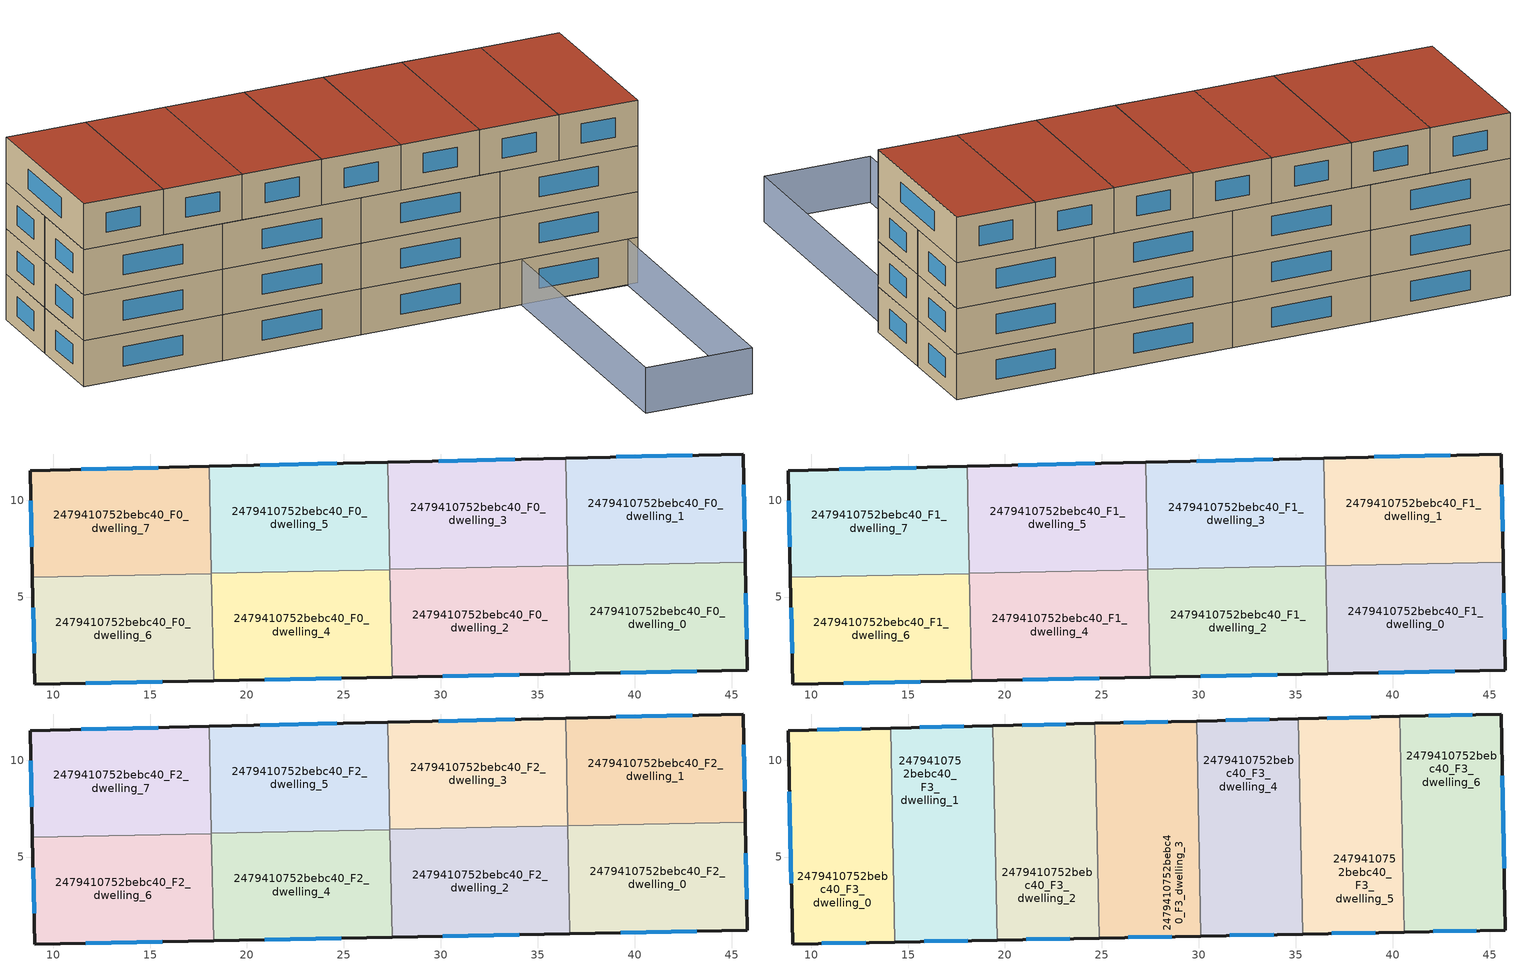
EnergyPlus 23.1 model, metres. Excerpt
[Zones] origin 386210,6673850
2479410752bebc40_F0_dwelling_0
 floor ground (EU_floor_Construction): 45.7,6.8 45.81,1.24 36.66,1.06 36.55,6.62 z0
 wall outside (EU_wall_Construction): 36.66,1.06 45.81,1.24 45.7,6.8 z0:3
 wall to 2479410752bebc40_F0_dwelling_1 (EU_wall_Construction): 45.7,6.8 36.55,6.62 z0:3
 wall to 2479410752bebc40_F0_dwelling_2 (EU_wall_Construction): 36.55,6.6 36.66,1.06 z0:3
 wall to 2479410752bebc40_F0_dwelling_3 (EU_wall_Construction): 36.55,6.62 36.55,6.6 z0:3
 window (EU_Window_Construction): 45.78,2.83 45.73,5.21 / 39.27,1.11 43.2,1.18 z0.86:2.14
2479410752bebc40_F0_dwelling_1
 floor ground (EU_floor_Construction): 45.59,12.38 45.7,6.8 36.55,6.62 36.44,12.17 z0
 wall outside (EU_wall_Construction): 45.7,6.8 45.59,12.38 36.44,12.17 z0:3
 wall to 2479410752bebc40_F0_dwelling_3 (EU_wall_Construction): 36.44,12.17 36.55,6.62 z0:3
 window (EU_Window_Construction): 42.98,12.32 39.06,12.23 / 45.67,8.39 45.63,10.79 z0.86:2.14
2479410752bebc40_F0_dwelling_2
 floor ground (EU_floor_Construction): 36.55,6.61 36.66,1.06 27.48,0.88 27.37,6.42 z0
 wall outside (EU_wall_Construction): 27.48,0.88 36.66,1.06 z0:3
 wall to 2479410752bebc40_F0_dwelling_3 (EU_wall_Construction): 36.55,6.61 27.37,6.42 z0:3
 wall to 2479410752bebc40_F0_dwelling_4 (EU_wall_Construction): 27.37,6.41 27.48,0.88 z0:3
 wall to 2479410752bebc40_F0_dwelling_5 (EU_wall_Construction): 27.37,6.42 27.37,6.41 z0:3
 window (EU_Window_Construction): 30.1,0.93 34.04,1.01 z0.86:2.14
2479410752bebc40_F0_dwelling_3
 floor ground (EU_floor_Construction): 36.44,12.17 36.55,6.61 27.37,6.42 27.26,11.96 z0
 wall outside (EU_wall_Construction): 36.44,12.17 27.26,11.96 z0:3
 wall to 2479410752bebc40_F0_dwelling_5 (EU_wall_Construction): 27.26,11.96 27.37,6.42 z0:3
 window (EU_Window_Construction): 33.82,12.11 29.89,12.02 z0.86:2.14
2479410752bebc40_F0_dwelling_4
 floor ground (EU_floor_Construction): 27.37,6.41 27.48,0.88 18.28,0.7 18.17,6.23 z0
 wall outside (EU_wall_Construction): 18.28,0.7 27.48,0.88 z0:3
 wall to 2479410752bebc40_F0_dwelling_5 (EU_wall_Construction): 27.37,6.41 18.17,6.23 z0:3
 wall to 2479410752bebc40_F0_dwelling_6 (EU_wall_Construction): 18.17,6.21 18.28,0.7 z0:3
 wall to 2479410752bebc40_F0_dwelling_7 (EU_wall_Construction): 18.17,6.23 18.17,6.21 z0:3
 window (EU_Window_Construction): 20.91,0.75 24.85,0.83 z0.86:2.14
2479410752bebc40_F0_dwelling_5
 floor ground (EU_floor_Construction): 27.26,11.96 27.37,6.41 18.17,6.23 18.06,11.74 z0
 wall outside (EU_wall_Construction): 27.26,11.96 18.06,11.74 z0:3
 wall to 2479410752bebc40_F0_dwelling_7 (EU_wall_Construction): 18.06,11.74 18.17,6.23 z0:3
 window (EU_Window_Construction): 24.63,11.9 20.69,11.8 z0.86:2.14
2479410752bebc40_F0_dwelling_6
 floor ground (EU_floor_Construction): 18.17,6.21 18.28,0.7 9.05,0.52 8.93,6.04 z0
 wall outside (EU_wall_Construction): 8.93,6.04 9.05,0.52 18.28,0.7 z0:3
 wall to 2479410752bebc40_F0_dwelling_7 (EU_wall_Construction): 18.17,6.21 8.93,6.04 z0:3
 window (EU_Window_Construction): 11.69,0.57 15.64,0.65 / 8.97,4.46 9.02,2.09 z0.86:2.14
2479410752bebc40_F0_dwelling_7
 floor ground (EU_floor_Construction): 18.06,11.74 18.17,6.21 8.93,6.04 8.81,11.53 z0
 wall outside (EU_wall_Construction): 18.06,11.74 8.81,11.53 8.93,6.04 z0:3
 window (EU_Window_Construction): 8.85,9.96 8.9,7.6 / 15.42,11.68 11.45,11.59 z0.86:2.14
2479410752bebc40_F1_dwelling_0
 floor to 2479410752bebc40_F0_dwelling_0 (EU_floor_Construction): 45.7,6.8 45.81,1.24 36.66,1.06 36.55,6.62 z3
 wall outside (EU_wall_Construction): 36.66,1.06 45.81,1.24 45.7,6.8 z3:6
 wall to 2479410752bebc40_F1_dwelling_1 (EU_wall_Construction): 45.7,6.8 36.55,6.62 z3:6
 wall to 2479410752bebc40_F1_dwelling_2 (EU_wall_Construction): 36.55,6.6 36.66,1.06 z3:6
 wall to 2479410752bebc40_F1_dwelling_3 (EU_wall_Construction): 36.55,6.62 36.55,6.6 z3:6
 window (EU_Window_Construction): 45.78,2.83 45.73,5.21 / 39.27,1.11 43.2,1.18 z3.86:5.14
2479410752bebc40_F1_dwelling_1
 floor to 2479410752bebc40_F0_dwelling_1 (EU_floor_Construction): 45.59,12.38 45.7,6.8 36.55,6.62 36.44,12.17 z3
 wall outside (EU_wall_Construction): 45.7,6.8 45.59,12.38 36.44,12.17 z3:6
 wall to 2479410752bebc40_F1_dwelling_3 (EU_wall_Construction): 36.44,12.17 36.55,6.62 z3:6
 window (EU_Window_Construction): 42.98,12.32 39.06,12.23 / 45.67,8.39 45.63,10.79 z3.86:5.14
2479410752bebc40_F1_dwelling_2
 floor to 2479410752bebc40_F0_dwelling_2 (EU_floor_Construction): 36.55,6.61 36.66,1.06 27.48,0.88 27.37,6.42 z3
 wall outside (EU_wall_Construction): 27.48,0.88 36.66,1.06 z3:6
 wall to 2479410752bebc40_F1_dwelling_3 (EU_wall_Construction): 36.55,6.61 27.37,6.42 z3:6
 wall to 2479410752bebc40_F1_dwelling_4 (EU_wall_Construction): 27.37,6.41 27.48,0.88 z3:6
 wall to 2479410752bebc40_F1_dwelling_5 (EU_wall_Construction): 27.37,6.42 27.37,6.41 z3:6
 window (EU_Window_Construction): 30.1,0.93 34.04,1.01 z3.86:5.14
2479410752bebc40_F1_dwelling_3
 floor to 2479410752bebc40_F0_dwelling_3 (EU_floor_Construction): 36.44,12.17 36.55,6.61 27.37,6.42 27.26,11.96 z3
 wall outside (EU_wall_Construction): 36.44,12.17 27.26,11.96 z3:6
 wall to 2479410752bebc40_F1_dwelling_5 (EU_wall_Construction): 27.26,11.96 27.37,6.42 z3:6
 window (EU_Window_Construction): 33.82,12.11 29.89,12.02 z3.86:5.14
2479410752bebc40_F1_dwelling_4
 floor to 2479410752bebc40_F0_dwelling_4 (EU_floor_Construction): 27.37,6.41 27.48,0.88 18.28,0.7 18.17,6.23 z3
 wall outside (EU_wall_Construction): 18.28,0.7 27.48,0.88 z3:6
 wall to 2479410752bebc40_F1_dwelling_5 (EU_wall_Construction): 27.37,6.41 18.17,6.23 z3:6
 wall to 2479410752bebc40_F1_dwelling_6 (EU_wall_Construction): 18.17,6.21 18.28,0.7 z3:6
 wall to 2479410752bebc40_F1_dwelling_7 (EU_wall_Construction): 18.17,6.23 18.17,6.21 z3:6
 window (EU_Window_Construction): 20.91,0.75 24.85,0.83 z3.86:5.14
2479410752bebc40_F1_dwelling_5
 floor to 2479410752bebc40_F0_dwelling_5 (EU_floor_Construction): 27.26,11.96 27.37,6.41 18.17,6.23 18.06,11.74 z3
 wall outside (EU_wall_Construction): 27.26,11.96 18.06,11.74 z3:6
 wall to 2479410752bebc40_F1_dwelling_7 (EU_wall_Construction): 18.06,11.74 18.17,6.23 z3:6
 window (EU_Window_Construction): 24.63,11.9 20.69,11.8 z3.86:5.14
2479410752bebc40_F1_dwelling_6
 floor to 2479410752bebc40_F0_dwelling_6 (EU_floor_Construction): 18.17,6.21 18.28,0.7 9.05,0.52 8.93,6.04 z3
 wall outside (EU_wall_Construction): 8.93,6.04 9.05,0.52 18.28,0.7 z3:6
 wall to 2479410752bebc40_F1_dwelling_7 (EU_wall_Construction): 18.17,6.21 8.93,6.04 z3:6
 window (EU_Window_Construction): 11.69,0.57 15.64,0.65 / 8.97,4.46 9.02,2.09 z3.86:5.14
2479410752bebc40_F1_dwelling_7
 floor to 2479410752bebc40_F0_dwelling_7 (EU_floor_Construction): 18.06,11.74 18.17,6.21 8.93,6.04 8.81,11.53 z3
 wall outside (EU_wall_Construction): 18.06,11.74 8.81,11.53 8.93,6.04 z3:6
 window (EU_Window_Construction): 8.85,9.96 8.9,7.6 / 15.42,11.68 11.45,11.59 z3.86:5.14
2479410752bebc40_F2_dwelling_0
 floor to 2479410752bebc40_F1_dwelling_0 (EU_floor_Construction): 45.7,6.8 45.81,1.24 36.66,1.06 36.55,6.62 z6
 wall outside (EU_wall_Construction): 36.66,1.06 45.81,1.24 45.7,6.8 z6:9
 wall to 2479410752bebc40_F2_dwelling_1 (EU_wall_Construction): 45.7,6.8 36.55,6.62 z6:9
 wall to 2479410752bebc40_F2_dwelling_2 (EU_wall_Construction): 36.55,6.6 36.66,1.06 z6:9
 wall to 2479410752bebc40_F2_dwelling_3 (EU_wall_Construction): 36.55,6.62 36.55,6.6 z6:9
 window (EU_Window_Construction): 45.78,2.83 45.73,5.21 / 39.27,1.11 43.2,1.18 z6.86:8.14
2479410752bebc40_F2_dwelling_1
 floor to 2479410752bebc40_F1_dwelling_1 (EU_floor_Construction): 45.59,12.38 45.7,6.8 36.55,6.62 36.44,12.17 z6
 wall outside (EU_wall_Construction): 45.7,6.8 45.59,12.38 36.44,12.17 z6:9
 wall to 2479410752bebc40_F2_dwelling_3 (EU_wall_Construction): 36.44,12.17 36.55,6.62 z6:9
 window (EU_Window_Construction): 42.98,12.32 39.06,12.23 / 45.67,8.39 45.63,10.79 z6.86:8.14
2479410752bebc40_F2_dwelling_2
 floor to 2479410752bebc40_F1_dwelling_2 (EU_floor_Construction): 36.55,6.61 36.66,1.06 27.48,0.88 27.37,6.42 z6
 wall outside (EU_wall_Construction): 27.48,0.88 36.66,1.06 z6:9
 wall to 2479410752bebc40_F2_dwelling_3 (EU_wall_Construction): 36.55,6.61 27.37,6.42 z6:9
 wall to 2479410752bebc40_F2_dwelling_4 (EU_wall_Construction): 27.37,6.41 27.48,0.88 z6:9
 wall to 2479410752bebc40_F2_dwelling_5 (EU_wall_Construction): 27.37,6.42 27.37,6.41 z6:9
 window (EU_Window_Construction): 30.1,0.93 34.04,1.01 z6.86:8.14
2479410752bebc40_F2_dwelling_3
 floor to 2479410752bebc40_F1_dwelling_3 (EU_floor_Construction): 36.44,12.17 36.55,6.61 27.37,6.42 27.26,11.96 z6
 wall outside (EU_wall_Construction): 36.44,12.17 27.26,11.96 z6:9
 wall to 2479410752bebc40_F2_dwelling_5 (EU_wall_Construction): 27.26,11.96 27.37,6.42 z6:9
 window (EU_Window_Construction): 33.82,12.11 29.89,12.02 z6.86:8.14
2479410752bebc40_F2_dwelling_4
 floor to 2479410752bebc40_F1_dwelling_4 (EU_floor_Construction): 27.37,6.41 27.48,0.88 18.28,0.7 18.17,6.23 z6
 wall outside (EU_wall_Construction): 18.28,0.7 27.48,0.88 z6:9
 wall to 2479410752bebc40_F2_dwelling_5 (EU_wall_Construction): 27.37,6.41 18.17,6.23 z6:9
 wall to 2479410752bebc40_F2_dwelling_6 (EU_wall_Construction): 18.17,6.21 18.28,0.7 z6:9
 wall to 2479410752bebc40_F2_dwelling_7 (EU_wall_Construction): 18.17,6.23 18.17,6.21 z6:9
 window (EU_Window_Construction): 20.91,0.75 24.85,0.83 z6.86:8.14
2479410752bebc40_F2_dwelling_5
 floor to 2479410752bebc40_F1_dwelling_5 (EU_floor_Construction): 27.26,11.96 27.37,6.41 18.17,6.23 18.06,11.74 z6
 wall outside (EU_wall_Construction): 27.26,11.96 18.06,11.74 z6:9
 wall to 2479410752bebc40_F2_dwelling_7 (EU_wall_Construction): 18.06,11.74 18.17,6.23 z6:9
 window (EU_Window_Construction): 24.63,11.9 20.69,11.8 z6.86:8.14
2479410752bebc40_F2_dwelling_6
 floor to 2479410752bebc40_F1_dwelling_6 (EU_floor_Construction): 18.17,6.21 18.28,0.7 9.05,0.52 8.93,6.04 z6
 wall outside (EU_wall_Construction): 8.93,6.04 9.05,0.52 18.28,0.7 z6:9
 wall to 2479410752bebc40_F2_dwelling_7 (EU_wall_Construction): 18.17,6.21 8.93,6.04 z6:9
 window (EU_Window_Construction): 11.69,0.57 15.64,0.65 / 8.97,4.46 9.02,2.09 z6.86:8.14
2479410752bebc40_F2_dwelling_7
 floor to 2479410752bebc40_F1_dwelling_7 (EU_floor_Construction): 18.06,11.74 18.17,6.21 8.93,6.04 8.81,11.53 z6
 wall outside (EU_wall_Construction): 18.06,11.74 8.81,11.53 8.93,6.04 z6:9
 window (EU_Window_Construction): 8.85,9.96 8.9,7.6 / 15.42,11.68 11.45,11.59 z6.86:8.14
2479410752bebc40_F3_dwelling_0
 floor to 2479410752bebc40_F2_dwelling_6 (EU_floor_Construction): 14.21,6.14 14.32,0.62 9.05,0.52 8.93,6.04 z9
 floor to 2479410752bebc40_F2_dwelling_7 (EU_floor_Construction): 14.11,11.65 14.21,6.14 8.93,6.04 8.81,11.53 z9
 wall outside (EU_wall_Construction): 14.1,11.65 8.81,11.53 9.05,0.52 14.32,0.62 z9:12
 wall to 2479410752bebc40_F3_dwelling_1 (EU_wall_Construction): 14.32,0.62 14.1,11.65 z9:12
 window (EU_Window_Construction): 10.56,0.55 12.81,0.59 / 8.88,8.38 8.98,3.66 / 12.59,11.62 10.33,11.56 z9.86:11.14
 roof outside (EU_roof_Construction): 14.32,0.62 14.1,11.65 8.81,11.53 9.05,0.52 z12
2479410752bebc40_F3_dwelling_1
 floor to 2479410752bebc40_F2_dwelling_7 (EU_floor_Construction): 18.06,11.74 18.17,6.21 14.21,6.14 14.11,11.65 z9
 floor to 2479410752bebc40_F2_dwelling_6 (EU_floor_Construction): 18.17,6.21 18.27,0.7 14.32,0.62 14.21,6.14 z9
 floor to 2479410752bebc40_F2_dwelling_5 (EU_floor_Construction): 19.38,11.77 19.48,6.25 18.17,6.23 18.06,11.74 z9
 floor to 2479410752bebc40_F2_dwelling_4 (EU_floor_Construction): 19.48,6.25 19.59,0.72 18.27,0.7 18.17,6.23 z9
 wall outside (EU_wall_Construction): 14.32,0.62 19.59,0.72 / 19.38,11.77 14.1,11.65 z9:12
 wall to 2479410752bebc40_F3_dwelling_2 (EU_wall_Construction): 19.59,0.72 19.38,11.77 z9:12
 window (EU_Window_Construction): 15.83,0.65 18.09,0.69 / 17.87,11.74 15.61,11.69 z9.86:11.14
 roof outside (EU_roof_Construction): 19.59,0.72 19.38,11.77 14.1,11.65 14.32,0.62 z12
2479410752bebc40_F3_dwelling_2
 floor to 2479410752bebc40_F2_dwelling_4 (EU_floor_Construction): 24.75,6.36 24.85,0.83 19.59,0.72 19.48,6.25 z9
 floor to 2479410752bebc40_F2_dwelling_5 (EU_floor_Construction): 24.64,11.9 24.75,6.36 19.48,6.25 19.38,11.77 z9
 wall outside (EU_wall_Construction): 19.59,0.72 24.85,0.83 / 24.64,11.9 19.38,11.77 z9:12
 wall to 2479410752bebc40_F3_dwelling_3 (EU_wall_Construction): 24.85,0.83 24.64,11.9 z9:12
 window (EU_Window_Construction): 21.09,0.75 23.35,0.8 / 23.13,11.86 20.88,11.81 z9.86:11.14
 roof outside (EU_roof_Construction): 24.85,0.83 24.64,11.9 19.38,11.77 19.59,0.72 z12
2479410752bebc40_F3_dwelling_3
 floor to 2479410752bebc40_F2_dwelling_3 (EU_floor_Construction): 29.89,12.02 30,6.48 27.37,6.42 27.26,11.96 z9
 floor to 2479410752bebc40_F2_dwelling_2 (EU_floor_Construction): 30,6.48 30.11,0.93 27.48,0.88 27.37,6.42 z9
 floor to 2479410752bebc40_F2_dwelling_4 (EU_floor_Construction): 27.37,6.41 27.48,0.88 24.85,0.83 24.75,6.36 z9
 floor to 2479410752bebc40_F2_dwelling_5 (EU_floor_Construction): 27.26,11.96 27.37,6.41 24.75,6.36 24.64,11.9 z9
 wall outside (EU_wall_Construction): 24.85,0.83 30.11,0.93 / 29.89,12.02 24.64,11.9 z9:12
 wall to 2479410752bebc40_F3_dwelling_4 (EU_wall_Construction): 30.11,0.93 29.89,12.02 z9:12
 window (EU_Window_Construction): 26.35,0.86 28.61,0.9 / 28.39,11.98 26.14,11.93 z9.86:11.14
 roof outside (EU_roof_Construction): 30.11,0.93 29.89,12.02 24.64,11.9 24.85,0.83 z12
2479410752bebc40_F3_dwelling_4
 floor to 2479410752bebc40_F2_dwelling_2 (EU_floor_Construction): 35.24,6.58 35.35,1.03 30.11,0.93 30,6.48 z9
 floor to 2479410752bebc40_F2_dwelling_3 (EU_floor_Construction): 35.13,12.14 35.24,6.58 30,6.48 29.89,12.02 z9
 wall outside (EU_wall_Construction): 30.11,0.93 35.35,1.03 / 35.13,12.14 29.89,12.02 z9:12
 wall to 2479410752bebc40_F3_dwelling_5 (EU_wall_Construction): 35.35,1.03 35.13,12.14 z9:12
 window (EU_Window_Construction): 31.61,0.96 33.85,1 / 33.64,12.1 31.39,12.05 z9.86:11.14
 roof outside (EU_roof_Construction): 35.35,1.03 35.13,12.14 29.89,12.02 30.11,0.93 z12
2479410752bebc40_F3_dwelling_5
 floor to 2479410752bebc40_F2_dwelling_0 (EU_floor_Construction): 40.48,6.7 40.59,1.13 36.66,1.06 36.55,6.62 z9
 floor to 2479410752bebc40_F2_dwelling_2 (EU_floor_Construction): 36.55,6.6 36.66,1.06 35.35,1.03 35.24,6.58 z9
 floor to 2479410752bebc40_F2_dwelling_3 (EU_floor_Construction): 36.44,12.17 36.55,6.6 35.24,6.58 35.13,12.14 z9
 floor to 2479410752bebc40_F2_dwelling_1 (EU_floor_Construction): 40.37,12.26 40.48,6.7 36.55,6.62 36.44,12.17 z9
 wall outside (EU_wall_Construction): 35.35,1.03 40.59,1.13 / 40.37,12.26 35.13,12.14 z9:12
 wall to 2479410752bebc40_F3_dwelling_6 (EU_wall_Construction): 40.59,1.13 40.37,12.26 z9:12
 window (EU_Window_Construction): 36.85,1.06 39.09,1.1 / 38.87,12.23 36.63,12.17 z9.86:11.14
 roof outside (EU_roof_Construction): 40.59,1.13 40.37,12.26 35.13,12.14 35.35,1.03 z12
2479410752bebc40_F3_dwelling_6
 floor to 2479410752bebc40_F2_dwelling_0 (EU_floor_Construction): 45.7,6.8 45.81,1.24 40.59,1.13 40.48,6.7 z9
 floor to 2479410752bebc40_F2_dwelling_1 (EU_floor_Construction): 45.59,12.38 45.7,6.8 40.48,6.7 40.37,12.26 z9
 wall outside (EU_wall_Construction): 40.59,1.13 45.81,1.24 45.59,12.38 40.37,12.26 z9:12
 window (EU_Window_Construction): 44.1,12.35 41.86,12.29 / 45.75,4.42 45.66,9.2 / 42.08,1.16 44.32,1.21 z9.86:11.14
 roof outside (EU_roof_Construction): 45.81,1.24 45.59,12.38 40.37,12.26 40.59,1.13 z12
shading: 45.14,1.17 45.41,-16.7 / 45.41,-16.7 38.36,-16.81 / 38.36,-16.81 38.09,1.07 / 38.09,1.07 45.14,1.17 z0:3
[Building]
EU S2 Campaign: North Axis=0; Terrain=City; Solar Distribution=FullExterior
[Site:Location]
Helsinki-Vantaa.AP: Latitude=60.317; Longitude=24.963; Time Zone=2; Elevation=54.6
[SizingPeriod:WeatherFileDays]
AnnualSizingPeriod: Begin Month=1; Begin Day of Month=1; End Month=12; End Day of Month=31; Day of Week for Start Day=Monday; Use Weather File Daylight Saving Period=No; Use Weather File Rain and Snow Indicators=No
[MATERIAL]
EU_InternalMass_Material: Roughness=MediumRough; Thickness=0.1; Conductivity=1; Density=1800; Specific Heat=900; Thermal Absorptance=0.9; Solar Absorptance=0.7; Visible Absorptance=0.7
[MATERIAL:NOMASS] Roughness=MediumRough; Thermal Absorptance=0.9; Solar Absorptance=0.7; Visible Absorptance=0.7
Name | Thermal Resistance
EU_wall_NoMass | 1.10183
EU_roof_NoMass; EU_floor_NoMass | 1.70606
[WINDOWMATERIAL:SIMPLEGLAZINGSYSTEM]
EU_Window_SimpleGlazing: UFactor=3.11035; Solar Heat Gain Coefficient=0.8; Visible Transmittance=0.8
[CONSTRUCTION]
EU_wall_Construction: EU_wall_NoMass
EU_roof_Construction: EU_roof_NoMass
EU_floor_Construction: EU_floor_NoMass
EU_Window_Construction: EU_Window_SimpleGlazing
EU_InternalMass_Construction: EU_InternalMass_Material
[ZONE] Type=1; Multiplier=1; Ceiling Height=autocalculate; Floor Area=autocalculate; Part of Total Floor Area=Yes
Name | Volume
2479410752bebc40_F0_dwelling_0; 2479410752bebc40_F1_dwelling_0; 2479410752bebc40_F2_dwelling_0 | 152.823
2479410752bebc40_F3_dwelling_0 | 174.664
2479410752bebc40_F0_dwelling_1; 2479410752bebc40_F1_dwelling_1; 2479410752bebc40_F2_dwelling_1; 2479410752bebc40_F0_dwelling_2; 2479410752bebc40_F1_dwelling_2; 2479410752bebc40_F2_dwelling_2 | 152.834
2479410752bebc40_F3_dwelling_1 | 174.655
2479410752bebc40_F3_dwelling_2 | 174.674
2479410752bebc40_F0_dwelling_3; 2479410752bebc40_F1_dwelling_3; 2479410752bebc40_F2_dwelling_3 | 152.826
2479410752bebc40_F3_dwelling_3 | 174.683
2479410752bebc40_F0_dwelling_4; 2479410752bebc40_F1_dwelling_4; 2479410752bebc40_F2_dwelling_4 | 152.821
2479410752bebc40_F3_dwelling_4 | 174.65
2479410752bebc40_F0_dwelling_5; 2479410752bebc40_F1_dwelling_5; 2479410752bebc40_F2_dwelling_5 | 152.843
2479410752bebc40_F3_dwelling_5 | 174.666
2479410752bebc40_F0_dwelling_6; 2479410752bebc40_F1_dwelling_6; 2479410752bebc40_F2_dwelling_6 | 152.837
2479410752bebc40_F3_dwelling_6 | 174.656
2479410752bebc40_F0_dwelling_7; 2479410752bebc40_F1_dwelling_7; 2479410752bebc40_F2_dwelling_7 | 152.832
[INTERNALMASS] Construction=EU_InternalMass_Construction
Name | Zone or ZoneList | Surface Area
2479410752bebc40_F0_dwelling_0_EU_InternalMass | 2479410752bebc40_F0_dwelling_0 | 50.9412
2479410752bebc40_F0_dwelling_1_EU_InternalMass | 2479410752bebc40_F0_dwelling_1 | 50.9447
2479410752bebc40_F0_dwelling_2_EU_InternalMass | 2479410752bebc40_F0_dwelling_2 | 50.9445
2479410752bebc40_F0_dwelling_3_EU_InternalMass | 2479410752bebc40_F0_dwelling_3 | 50.9419
2479410752bebc40_F0_dwelling_4_EU_InternalMass | 2479410752bebc40_F0_dwelling_4 | 50.9407
2479410752bebc40_F0_dwelling_5_EU_InternalMass | 2479410752bebc40_F0_dwelling_5 | 50.9471
2479410752bebc40_F0_dwelling_6_EU_InternalMass | 2479410752bebc40_F0_dwelling_6 | 50.9461
2479410752bebc40_F0_dwelling_7_EU_InternalMass | 2479410752bebc40_F0_dwelling_7 | 50.9441
2479410752bebc40_F1_dwelling_0_EU_InternalMass | 2479410752bebc40_F1_dwelling_0 | 50.9412
2479410752bebc40_F1_dwelling_1_EU_InternalMass | 2479410752bebc40_F1_dwelling_1 | 50.9447
2479410752bebc40_F1_dwelling_2_EU_InternalMass | 2479410752bebc40_F1_dwelling_2 | 50.9445
2479410752bebc40_F1_dwelling_3_EU_InternalMass | 2479410752bebc40_F1_dwelling_3 | 50.9419
2479410752bebc40_F1_dwelling_4_EU_InternalMass | 2479410752bebc40_F1_dwelling_4 | 50.9407
2479410752bebc40_F1_dwelling_5_EU_InternalMass | 2479410752bebc40_F1_dwelling_5 | 50.9471
2479410752bebc40_F1_dwelling_6_EU_InternalMass | 2479410752bebc40_F1_dwelling_6 | 50.9461
2479410752bebc40_F1_dwelling_7_EU_InternalMass | 2479410752bebc40_F1_dwelling_7 | 50.9441
2479410752bebc40_F2_dwelling_0_EU_InternalMass | 2479410752bebc40_F2_dwelling_0 | 50.9412
2479410752bebc40_F2_dwelling_1_EU_InternalMass | 2479410752bebc40_F2_dwelling_1 | 50.9447
2479410752bebc40_F2_dwelling_2_EU_InternalMass | 2479410752bebc40_F2_dwelling_2 | 50.9445
2479410752bebc40_F2_dwelling_3_EU_InternalMass | 2479410752bebc40_F2_dwelling_3 | 50.9419
2479410752bebc40_F2_dwelling_4_EU_InternalMass | 2479410752bebc40_F2_dwelling_4 | 50.9407
2479410752bebc40_F2_dwelling_5_EU_InternalMass | 2479410752bebc40_F2_dwelling_5 | 50.9471
2479410752bebc40_F2_dwelling_6_EU_InternalMass | 2479410752bebc40_F2_dwelling_6 | 50.9461
2479410752bebc40_F2_dwelling_7_EU_InternalMass | 2479410752bebc40_F2_dwelling_7 | 50.9441
2479410752bebc40_F3_dwelling_0_EU_InternalMass | 2479410752bebc40_F3_dwelling_0 | 58.2218
2479410752bebc40_F3_dwelling_1_EU_InternalMass | 2479410752bebc40_F3_dwelling_1 | 58.2185
2479410752bebc40_F3_dwelling_2_EU_InternalMass | 2479410752bebc40_F3_dwelling_2 | 58.2247
2479410752bebc40_F3_dwelling_3_EU_InternalMass | 2479410752bebc40_F3_dwelling_3 | 58.2278
2479410752bebc40_F3_dwelling_4_EU_InternalMass | 2479410752bebc40_F3_dwelling_4 | 58.2167
2479410752bebc40_F3_dwelling_5_EU_InternalMass | 2479410752bebc40_F3_dwelling_5 | 58.2219
2479410752bebc40_F3_dwelling_6_EU_InternalMass | 2479410752bebc40_F3_dwelling_6 | 58.2184
[OTHEREQUIPMENT] Fuel Type=Electricity; Design Level Calculation Method=Watts/Area; Power per Zone Floor Area=1; Fraction Latent=0; Fraction Radiant=0; Fraction Lost=0; Carbon Dioxide Generation Rate=0; EndUse Subcategory=EU_Step8_InternalGains
Name | Zone or ZoneList or Space or SpaceList | Schedule
EU_Step8_InternalGain_2479410752bebc40_F0_dwelling_0_f000 | 2479410752bebc40_F0_dwelling_0 | EU_Step8_GainSchedule_2479410752bebc40_F0_dwelling_0_f000
EU_Step8_InternalGain_2479410752bebc40_F0_dwelling_1_f000 | 2479410752bebc40_F0_dwelling_1 | EU_Step8_GainSchedule_2479410752bebc40_F0_dwelling_1_f000
EU_Step8_InternalGain_2479410752bebc40_F0_dwelling_2_f000 | 2479410752bebc40_F0_dwelling_2 | EU_Step8_GainSchedule_2479410752bebc40_F0_dwelling_2_f000
EU_Step8_InternalGain_2479410752bebc40_F0_dwelling_3_f000 | 2479410752bebc40_F0_dwelling_3 | EU_Step8_GainSchedule_2479410752bebc40_F0_dwelling_3_f000
EU_Step8_InternalGain_2479410752bebc40_F0_dwelling_4_f000 | 2479410752bebc40_F0_dwelling_4 | EU_Step8_GainSchedule_2479410752bebc40_F0_dwelling_4_f000
EU_Step8_InternalGain_2479410752bebc40_F0_dwelling_5_f000 | 2479410752bebc40_F0_dwelling_5 | EU_Step8_GainSchedule_2479410752bebc40_F0_dwelling_5_f000
EU_Step8_InternalGain_2479410752bebc40_F0_dwelling_6_f000 | 2479410752bebc40_F0_dwelling_6 | EU_Step8_GainSchedule_2479410752bebc40_F0_dwelling_6_f000
EU_Step8_InternalGain_2479410752bebc40_F0_dwelling_7_f000 | 2479410752bebc40_F0_dwelling_7 | EU_Step8_GainSchedule_2479410752bebc40_F0_dwelling_7_f000
EU_Step8_InternalGain_2479410752bebc40_F1_dwelling_0_f000 | 2479410752bebc40_F1_dwelling_0 | EU_Step8_GainSchedule_2479410752bebc40_F1_dwelling_0_f000
EU_Step8_InternalGain_2479410752bebc40_F1_dwelling_1_f000 | 2479410752bebc40_F1_dwelling_1 | EU_Step8_GainSchedule_2479410752bebc40_F1_dwelling_1_f000
EU_Step8_InternalGain_2479410752bebc40_F1_dwelling_2_f000 | 2479410752bebc40_F1_dwelling_2 | EU_Step8_GainSchedule_2479410752bebc40_F1_dwelling_2_f000
EU_Step8_InternalGain_2479410752bebc40_F1_dwelling_3_f000 | 2479410752bebc40_F1_dwelling_3 | EU_Step8_GainSchedule_2479410752bebc40_F1_dwelling_3_f000
EU_Step8_InternalGain_2479410752bebc40_F1_dwelling_4_f000 | 2479410752bebc40_F1_dwelling_4 | EU_Step8_GainSchedule_2479410752bebc40_F1_dwelling_4_f000
EU_Step8_InternalGain_2479410752bebc40_F1_dwelling_5_f000 | 2479410752bebc40_F1_dwelling_5 | EU_Step8_GainSchedule_2479410752bebc40_F1_dwelling_5_f000
EU_Step8_InternalGain_2479410752bebc40_F1_dwelling_6_f000 | 2479410752bebc40_F1_dwelling_6 | EU_Step8_GainSchedule_2479410752bebc40_F1_dwelling_6_f000
EU_Step8_InternalGain_2479410752bebc40_F1_dwelling_7_f000 | 2479410752bebc40_F1_dwelling_7 | EU_Step8_GainSchedule_2479410752bebc40_F1_dwelling_7_f000
EU_Step8_InternalGain_2479410752bebc40_F2_dwelling_0_f000 | 2479410752bebc40_F2_dwelling_0 | EU_Step8_GainSchedule_2479410752bebc40_F2_dwelling_0_f000
EU_Step8_InternalGain_2479410752bebc40_F2_dwelling_1_f000 | 2479410752bebc40_F2_dwelling_1 | EU_Step8_GainSchedule_2479410752bebc40_F2_dwelling_1_f000
EU_Step8_InternalGain_2479410752bebc40_F2_dwelling_2_f000 | 2479410752bebc40_F2_dwelling_2 | EU_Step8_GainSchedule_2479410752bebc40_F2_dwelling_2_f000
EU_Step8_InternalGain_2479410752bebc40_F2_dwelling_3_f000 | 2479410752bebc40_F2_dwelling_3 | EU_Step8_GainSchedule_2479410752bebc40_F2_dwelling_3_f000
EU_Step8_InternalGain_2479410752bebc40_F2_dwelling_4_f000 | 2479410752bebc40_F2_dwelling_4 | EU_Step8_GainSchedule_2479410752bebc40_F2_dwelling_4_f000
EU_Step8_InternalGain_2479410752bebc40_F2_dwelling_5_f000 | 2479410752bebc40_F2_dwelling_5 | EU_Step8_GainSchedule_2479410752bebc40_F2_dwelling_5_f000
EU_Step8_InternalGain_2479410752bebc40_F2_dwelling_6_f000 | 2479410752bebc40_F2_dwelling_6 | EU_Step8_GainSchedule_2479410752bebc40_F2_dwelling_6_f000
EU_Step8_InternalGain_2479410752bebc40_F2_dwelling_7_f000 | 2479410752bebc40_F2_dwelling_7 | EU_Step8_GainSchedule_2479410752bebc40_F2_dwelling_7_f000
EU_Step8_InternalGain_2479410752bebc40_F3_dwelling_0_f000 | 2479410752bebc40_F3_dwelling_0 | EU_Step8_GainSchedule_2479410752bebc40_F3_dwelling_0_f000
EU_Step8_InternalGain_2479410752bebc40_F3_dwelling_1_f000 | 2479410752bebc40_F3_dwelling_1 | EU_Step8_GainSchedule_2479410752bebc40_F3_dwelling_1_f000
EU_Step8_InternalGain_2479410752bebc40_F3_dwelling_2_f000 | 2479410752bebc40_F3_dwelling_2 | EU_Step8_GainSchedule_2479410752bebc40_F3_dwelling_2_f000
EU_Step8_InternalGain_2479410752bebc40_F3_dwelling_3_f000 | 2479410752bebc40_F3_dwelling_3 | EU_Step8_GainSchedule_2479410752bebc40_F3_dwelling_3_f000
EU_Step8_InternalGain_2479410752bebc40_F3_dwelling_4_f000 | 2479410752bebc40_F3_dwelling_4 | EU_Step8_GainSchedule_2479410752bebc40_F3_dwelling_4_f000
EU_Step8_InternalGain_2479410752bebc40_F3_dwelling_5_f000 | 2479410752bebc40_F3_dwelling_5 | EU_Step8_GainSchedule_2479410752bebc40_F3_dwelling_5_f000
EU_Step8_InternalGain_2479410752bebc40_F3_dwelling_6_f000 | 2479410752bebc40_F3_dwelling_6 | EU_Step8_GainSchedule_2479410752bebc40_F3_dwelling_6_f000
[ZONEVENTILATION:DESIGNFLOWRATE] Schedule=EU_AlwaysOn; Design Flow Rate Calculation Method=AirChanges/Hour; Air Changes per Hour=0.756316; Ventilation Type=Natural; Fan Pressure Rise=0; Fan Total Efficiency=1; Constant Term Coefficient=1; Temperature Term Coefficient=0; Velocity Term Coefficient=0; Velocity Squared Term Coefficient=0; Minimum Indoor Temperature=-100; Maximum Indoor Temperature=100; Delta Temperature=-100; Minimum Outdoor Temperature=-100; Maximum Outdoor Temperature=100; Maximum Wind Speed=40
Name | Zone or ZoneList or Space or SpaceList
EU_ConstantAir_2479410752bebc40_F0_dwelling_0 | 2479410752bebc40_F0_dwelling_0
EU_ConstantAir_2479410752bebc40_F0_dwelling_1 | 2479410752bebc40_F0_dwelling_1
EU_ConstantAir_2479410752bebc40_F0_dwelling_2 | 2479410752bebc40_F0_dwelling_2
EU_ConstantAir_2479410752bebc40_F0_dwelling_3 | 2479410752bebc40_F0_dwelling_3
EU_ConstantAir_2479410752bebc40_F0_dwelling_4 | 2479410752bebc40_F0_dwelling_4
EU_ConstantAir_2479410752bebc40_F0_dwelling_5 | 2479410752bebc40_F0_dwelling_5
EU_ConstantAir_2479410752bebc40_F0_dwelling_6 | 2479410752bebc40_F0_dwelling_6
EU_ConstantAir_2479410752bebc40_F0_dwelling_7 | 2479410752bebc40_F0_dwelling_7
EU_ConstantAir_2479410752bebc40_F1_dwelling_0 | 2479410752bebc40_F1_dwelling_0
EU_ConstantAir_2479410752bebc40_F1_dwelling_1 | 2479410752bebc40_F1_dwelling_1
EU_ConstantAir_2479410752bebc40_F1_dwelling_2 | 2479410752bebc40_F1_dwelling_2
EU_ConstantAir_2479410752bebc40_F1_dwelling_3 | 2479410752bebc40_F1_dwelling_3
EU_ConstantAir_2479410752bebc40_F1_dwelling_4 | 2479410752bebc40_F1_dwelling_4
EU_ConstantAir_2479410752bebc40_F1_dwelling_5 | 2479410752bebc40_F1_dwelling_5
EU_ConstantAir_2479410752bebc40_F1_dwelling_6 | 2479410752bebc40_F1_dwelling_6
EU_ConstantAir_2479410752bebc40_F1_dwelling_7 | 2479410752bebc40_F1_dwelling_7
EU_ConstantAir_2479410752bebc40_F2_dwelling_0 | 2479410752bebc40_F2_dwelling_0
EU_ConstantAir_2479410752bebc40_F2_dwelling_1 | 2479410752bebc40_F2_dwelling_1
EU_ConstantAir_2479410752bebc40_F2_dwelling_2 | 2479410752bebc40_F2_dwelling_2
EU_ConstantAir_2479410752bebc40_F2_dwelling_3 | 2479410752bebc40_F2_dwelling_3
EU_ConstantAir_2479410752bebc40_F2_dwelling_4 | 2479410752bebc40_F2_dwelling_4
EU_ConstantAir_2479410752bebc40_F2_dwelling_5 | 2479410752bebc40_F2_dwelling_5
EU_ConstantAir_2479410752bebc40_F2_dwelling_6 | 2479410752bebc40_F2_dwelling_6
EU_ConstantAir_2479410752bebc40_F2_dwelling_7 | 2479410752bebc40_F2_dwelling_7
EU_ConstantAir_2479410752bebc40_F3_dwelling_0 | 2479410752bebc40_F3_dwelling_0
EU_ConstantAir_2479410752bebc40_F3_dwelling_1 | 2479410752bebc40_F3_dwelling_1
EU_ConstantAir_2479410752bebc40_F3_dwelling_2 | 2479410752bebc40_F3_dwelling_2
EU_ConstantAir_2479410752bebc40_F3_dwelling_3 | 2479410752bebc40_F3_dwelling_3
EU_ConstantAir_2479410752bebc40_F3_dwelling_4 | 2479410752bebc40_F3_dwelling_4
EU_ConstantAir_2479410752bebc40_F3_dwelling_5 | 2479410752bebc40_F3_dwelling_5
EU_ConstantAir_2479410752bebc40_F3_dwelling_6 | 2479410752bebc40_F3_dwelling_6
[HVACTEMPLATE:THERMOSTAT] Constant Heating Setpoint=20; Constant Cooling Setpoint=50
EU_HeatOnly_2479410752bebc40_F0_dwelling_0; EU_HeatOnly_2479410752bebc40_F0_dwelling_1; EU_HeatOnly_2479410752bebc40_F0_dwelling_2; EU_HeatOnly_2479410752bebc40_F0_dwelling_3; EU_HeatOnly_2479410752bebc40_F0_dwelling_4; EU_HeatOnly_2479410752bebc40_F0_dwelling_5; EU_HeatOnly_2479410752bebc40_F0_dwelling_6; EU_HeatOnly_2479410752bebc40_F0_dwelling_7; EU_HeatOnly_2479410752bebc40_F1_dwelling_0; EU_HeatOnly_2479410752bebc40_F1_dwelling_1; EU_HeatOnly_2479410752bebc40_F1_dwelling_2; EU_HeatOnly_2479410752bebc40_F1_dwelling_3; EU_HeatOnly_2479410752bebc40_F1_dwelling_4; EU_HeatOnly_2479410752bebc40_F1_dwelling_5; EU_HeatOnly_2479410752bebc40_F1_dwelling_6; EU_HeatOnly_2479410752bebc40_F1_dwelling_7; EU_HeatOnly_2479410752bebc40_F2_dwelling_0; EU_HeatOnly_2479410752bebc40_F2_dwelling_1; EU_HeatOnly_2479410752bebc40_F2_dwelling_2; EU_HeatOnly_2479410752bebc40_F2_dwelling_3; EU_HeatOnly_2479410752bebc40_F2_dwelling_4; EU_HeatOnly_2479410752bebc40_F2_dwelling_5; EU_HeatOnly_2479410752bebc40_F2_dwelling_6; EU_HeatOnly_2479410752bebc40_F2_dwelling_7; EU_HeatOnly_2479410752bebc40_F3_dwelling_0; EU_HeatOnly_2479410752bebc40_F3_dwelling_1; EU_HeatOnly_2479410752bebc40_F3_dwelling_2; EU_HeatOnly_2479410752bebc40_F3_dwelling_3; EU_HeatOnly_2479410752bebc40_F3_dwelling_4; EU_HeatOnly_2479410752bebc40_F3_dwelling_5; EU_HeatOnly_2479410752bebc40_F3_dwelling_6
[HVACTEMPLATE:ZONE:IDEALLOADSAIRSYSTEM] System Availability Schedule=EU_AlwaysOn; Maximum Heating Supply Air Temperature=50; Minimum Cooling Supply Air Temperature=13; Maximum Heating Supply Air Humidity Ratio=0.0156; Minimum Cooling Supply Air Humidity Ratio=0.0077; Heating Limit=NoLimit; Cooling Limit=NoLimit; Heating Availability Schedule=EU_AlwaysOn; Cooling Availability Schedule=EU_CoolingOff; Dehumidification Control Type=ConstantSensibleHeatRatio; Cooling Sensible Heat Ratio=0.7; Dehumidification Setpoint=60; Humidification Control Type=None; Humidification Setpoint=30; Outdoor Air Method=None; Outdoor Air Flow Rate per Person=0.00944; Outdoor Air Flow Rate per Zone Floor Area=0; Outdoor Air Flow Rate per Zone=0; Demand Controlled Ventilation Type=None; Outdoor Air Economizer Type=NoEconomizer; Heat Recovery Type=None; Sensible Heat Recovery Effectiveness=0.7; Latent Heat Recovery Effectiveness=0.65
Name | Template Thermostat
2479410752bebc40_F0_dwelling_0 | EU_HeatOnly_2479410752bebc40_F0_dwelling_0
2479410752bebc40_F0_dwelling_1 | EU_HeatOnly_2479410752bebc40_F0_dwelling_1
2479410752bebc40_F0_dwelling_2 | EU_HeatOnly_2479410752bebc40_F0_dwelling_2
2479410752bebc40_F0_dwelling_3 | EU_HeatOnly_2479410752bebc40_F0_dwelling_3
2479410752bebc40_F0_dwelling_4 | EU_HeatOnly_2479410752bebc40_F0_dwelling_4
2479410752bebc40_F0_dwelling_5 | EU_HeatOnly_2479410752bebc40_F0_dwelling_5
2479410752bebc40_F0_dwelling_6 | EU_HeatOnly_2479410752bebc40_F0_dwelling_6
2479410752bebc40_F0_dwelling_7 | EU_HeatOnly_2479410752bebc40_F0_dwelling_7
2479410752bebc40_F1_dwelling_0 | EU_HeatOnly_2479410752bebc40_F1_dwelling_0
2479410752bebc40_F1_dwelling_1 | EU_HeatOnly_2479410752bebc40_F1_dwelling_1
2479410752bebc40_F1_dwelling_2 | EU_HeatOnly_2479410752bebc40_F1_dwelling_2
2479410752bebc40_F1_dwelling_3 | EU_HeatOnly_2479410752bebc40_F1_dwelling_3
2479410752bebc40_F1_dwelling_4 | EU_HeatOnly_2479410752bebc40_F1_dwelling_4
2479410752bebc40_F1_dwelling_5 | EU_HeatOnly_2479410752bebc40_F1_dwelling_5
2479410752bebc40_F1_dwelling_6 | EU_HeatOnly_2479410752bebc40_F1_dwelling_6
2479410752bebc40_F1_dwelling_7 | EU_HeatOnly_2479410752bebc40_F1_dwelling_7
2479410752bebc40_F2_dwelling_0 | EU_HeatOnly_2479410752bebc40_F2_dwelling_0
2479410752bebc40_F2_dwelling_1 | EU_HeatOnly_2479410752bebc40_F2_dwelling_1
2479410752bebc40_F2_dwelling_2 | EU_HeatOnly_2479410752bebc40_F2_dwelling_2
2479410752bebc40_F2_dwelling_3 | EU_HeatOnly_2479410752bebc40_F2_dwelling_3
2479410752bebc40_F2_dwelling_4 | EU_HeatOnly_2479410752bebc40_F2_dwelling_4
2479410752bebc40_F2_dwelling_5 | EU_HeatOnly_2479410752bebc40_F2_dwelling_5
2479410752bebc40_F2_dwelling_6 | EU_HeatOnly_2479410752bebc40_F2_dwelling_6
2479410752bebc40_F2_dwelling_7 | EU_HeatOnly_2479410752bebc40_F2_dwelling_7
2479410752bebc40_F3_dwelling_0 | EU_HeatOnly_2479410752bebc40_F3_dwelling_0
2479410752bebc40_F3_dwelling_1 | EU_HeatOnly_2479410752bebc40_F3_dwelling_1
2479410752bebc40_F3_dwelling_2 | EU_HeatOnly_2479410752bebc40_F3_dwelling_2
2479410752bebc40_F3_dwelling_3 | EU_HeatOnly_2479410752bebc40_F3_dwelling_3
2479410752bebc40_F3_dwelling_4 | EU_HeatOnly_2479410752bebc40_F3_dwelling_4
2479410752bebc40_F3_dwelling_5 | EU_HeatOnly_2479410752bebc40_F3_dwelling_5
2479410752bebc40_F3_dwelling_6 | EU_HeatOnly_2479410752bebc40_F3_dwelling_6
[SIZING:ZONE] Zone Cooling Design Supply Air Temperature Input Method=SupplyAirTemperature; Zone Cooling Design Supply Air Temperature=13; Zone Heating Design Supply Air Temperature Input Method=SupplyAirTemperature; Zone Heating Design Supply Air Temperature=50; Zone Cooling Design Supply Air Humidity Ratio=0.008; Zone Heating Design Supply Air Humidity Ratio=0.008; Cooling Design Air Flow Method=DesignDay; Cooling Design Air Flow Rate=0; Cooling Minimum Air Flow per Zone Floor Area=0.000762; Cooling Minimum Air Flow=0; Cooling Minimum Air Flow Fraction=0.2; Heating Design Air Flow Method=DesignDay; Heating Design Air Flow Rate=0; Heating Maximum Air Flow per Zone Floor Area=0.002032; Heating Maximum Air Flow=0.141576; Heating Maximum Air Flow Fraction=0.3; Account for Dedicated Outdoor Air System=No; Dedicated Outdoor Air System Control Strategy=NeutralSupplyAir; Dedicated Outdoor Air Low Setpoint Temperature for Design=autosize; Dedicated Outdoor Air High Setpoint Temperature for Design=autosize; Zone Load Sizing Method=Sensible Load Only No Latent Load; Zone Latent Cooling Design Supply Air Humidity Ratio Input Method=HumidityRatioDifference; Zone Cooling Design Supply Air Humidity Ratio Difference=0.005; Zone Latent Heating Design Supply Air Humidity Ratio Input Method=HumidityRatioDifference; Zone Humidification Design Supply Air Humidity Ratio Difference=0.005
2479410752bebc40_F0_dwelling_0; 2479410752bebc40_F0_dwelling_1; 2479410752bebc40_F0_dwelling_2; 2479410752bebc40_F0_dwelling_3; 2479410752bebc40_F0_dwelling_4; 2479410752bebc40_F0_dwelling_5; 2479410752bebc40_F0_dwelling_6; 2479410752bebc40_F0_dwelling_7; 2479410752bebc40_F1_dwelling_0; 2479410752bebc40_F1_dwelling_1; 2479410752bebc40_F1_dwelling_2; 2479410752bebc40_F1_dwelling_3; 2479410752bebc40_F1_dwelling_4; 2479410752bebc40_F1_dwelling_5; 2479410752bebc40_F1_dwelling_6; 2479410752bebc40_F1_dwelling_7; 2479410752bebc40_F2_dwelling_0; 2479410752bebc40_F2_dwelling_1; 2479410752bebc40_F2_dwelling_2; 2479410752bebc40_F2_dwelling_3; 2479410752bebc40_F2_dwelling_4; 2479410752bebc40_F2_dwelling_5; 2479410752bebc40_F2_dwelling_6; 2479410752bebc40_F2_dwelling_7; 2479410752bebc40_F3_dwelling_0; 2479410752bebc40_F3_dwelling_1; 2479410752bebc40_F3_dwelling_2; 2479410752bebc40_F3_dwelling_3; 2479410752bebc40_F3_dwelling_4; 2479410752bebc40_F3_dwelling_5; 2479410752bebc40_F3_dwelling_6
[SCHEDULE:CONSTANT]
Name | Hourly Value
EU_AlwaysOn | 1
EU_CoolingOff | 0
[SCHEDULE:FILE] Column Number=1; Rows to Skip at Top=0; Number of Hours of Data=8760; Column Separator=Comma; Interpolate to Timestep=No; Minutes per Item=60; Adjust Schedule for Daylight Savings=Yes
Name | File
EU_Step8_GainSchedule_2479410752bebc40_F0_dwelling_0_f000 | ../../schedules/2479410752bebc40/2479410752bebc40_F0_dwelling_0_f000_gain.csv
EU_Step8_GainSchedule_2479410752bebc40_F0_dwelling_1_f000 | ../../schedules/2479410752bebc40/2479410752bebc40_F0_dwelling_1_f000_gain.csv
EU_Step8_GainSchedule_2479410752bebc40_F0_dwelling_2_f000 | ../../schedules/2479410752bebc40/2479410752bebc40_F0_dwelling_2_f000_gain.csv
EU_Step8_GainSchedule_2479410752bebc40_F0_dwelling_3_f000 | ../../schedules/2479410752bebc40/2479410752bebc40_F0_dwelling_3_f000_gain.csv
EU_Step8_GainSchedule_2479410752bebc40_F0_dwelling_4_f000 | ../../schedules/2479410752bebc40/2479410752bebc40_F0_dwelling_4_f000_gain.csv
EU_Step8_GainSchedule_2479410752bebc40_F0_dwelling_5_f000 | ../../schedules/2479410752bebc40/2479410752bebc40_F0_dwelling_5_f000_gain.csv
EU_Step8_GainSchedule_2479410752bebc40_F0_dwelling_6_f000 | ../../schedules/2479410752bebc40/2479410752bebc40_F0_dwelling_6_f000_gain.csv
EU_Step8_GainSchedule_2479410752bebc40_F0_dwelling_7_f000 | ../../schedules/2479410752bebc40/2479410752bebc40_F0_dwelling_7_f000_gain.csv
EU_Step8_GainSchedule_2479410752bebc40_F1_dwelling_0_f000 | ../../schedules/2479410752bebc40/2479410752bebc40_F1_dwelling_0_f000_gain.csv
EU_Step8_GainSchedule_2479410752bebc40_F1_dwelling_1_f000 | ../../schedules/2479410752bebc40/2479410752bebc40_F1_dwelling_1_f000_gain.csv
EU_Step8_GainSchedule_2479410752bebc40_F1_dwelling_2_f000 | ../../schedules/2479410752bebc40/2479410752bebc40_F1_dwelling_2_f000_gain.csv
EU_Step8_GainSchedule_2479410752bebc40_F1_dwelling_3_f000 | ../../schedules/2479410752bebc40/2479410752bebc40_F1_dwelling_3_f000_gain.csv
EU_Step8_GainSchedule_2479410752bebc40_F1_dwelling_4_f000 | ../../schedules/2479410752bebc40/2479410752bebc40_F1_dwelling_4_f000_gain.csv
EU_Step8_GainSchedule_2479410752bebc40_F1_dwelling_5_f000 | ../../schedules/2479410752bebc40/2479410752bebc40_F1_dwelling_5_f000_gain.csv
EU_Step8_GainSchedule_2479410752bebc40_F1_dwelling_6_f000 | ../../schedules/2479410752bebc40/2479410752bebc40_F1_dwelling_6_f000_gain.csv
EU_Step8_GainSchedule_2479410752bebc40_F1_dwelling_7_f000 | ../../schedules/2479410752bebc40/2479410752bebc40_F1_dwelling_7_f000_gain.csv
EU_Step8_GainSchedule_2479410752bebc40_F2_dwelling_0_f000 | ../../schedules/2479410752bebc40/2479410752bebc40_F2_dwelling_0_f000_gain.csv
EU_Step8_GainSchedule_2479410752bebc40_F2_dwelling_1_f000 | ../../schedules/2479410752bebc40/2479410752bebc40_F2_dwelling_1_f000_gain.csv
EU_Step8_GainSchedule_2479410752bebc40_F2_dwelling_2_f000 | ../../schedules/2479410752bebc40/2479410752bebc40_F2_dwelling_2_f000_gain.csv
EU_Step8_GainSchedule_2479410752bebc40_F2_dwelling_3_f000 | ../../schedules/2479410752bebc40/2479410752bebc40_F2_dwelling_3_f000_gain.csv
EU_Step8_GainSchedule_2479410752bebc40_F2_dwelling_4_f000 | ../../schedules/2479410752bebc40/2479410752bebc40_F2_dwelling_4_f000_gain.csv
EU_Step8_GainSchedule_2479410752bebc40_F2_dwelling_5_f000 | ../../schedules/2479410752bebc40/2479410752bebc40_F2_dwelling_5_f000_gain.csv
EU_Step8_GainSchedule_2479410752bebc40_F2_dwelling_6_f000 | ../../schedules/2479410752bebc40/2479410752bebc40_F2_dwelling_6_f000_gain.csv
EU_Step8_GainSchedule_2479410752bebc40_F2_dwelling_7_f000 | ../../schedules/2479410752bebc40/2479410752bebc40_F2_dwelling_7_f000_gain.csv
EU_Step8_GainSchedule_2479410752bebc40_F3_dwelling_0_f000 | ../../schedules/2479410752bebc40/2479410752bebc40_F3_dwelling_0_f000_gain.csv
EU_Step8_GainSchedule_2479410752bebc40_F3_dwelling_1_f000 | ../../schedules/2479410752bebc40/2479410752bebc40_F3_dwelling_1_f000_gain.csv
EU_Step8_GainSchedule_2479410752bebc40_F3_dwelling_2_f000 | ../../schedules/2479410752bebc40/2479410752bebc40_F3_dwelling_2_f000_gain.csv
EU_Step8_GainSchedule_2479410752bebc40_F3_dwelling_3_f000 | ../../schedules/2479410752bebc40/2479410752bebc40_F3_dwelling_3_f000_gain.csv
EU_Step8_GainSchedule_2479410752bebc40_F3_dwelling_4_f000 | ../../schedules/2479410752bebc40/2479410752bebc40_F3_dwelling_4_f000_gain.csv
EU_Step8_GainSchedule_2479410752bebc40_F3_dwelling_5_f000 | ../../schedules/2479410752bebc40/2479410752bebc40_F3_dwelling_5_f000_gain.csv
EU_Step8_GainSchedule_2479410752bebc40_F3_dwelling_6_f000 | ../../schedules/2479410752bebc40/2479410752bebc40_F3_dwelling_6_f000_gain.csv
